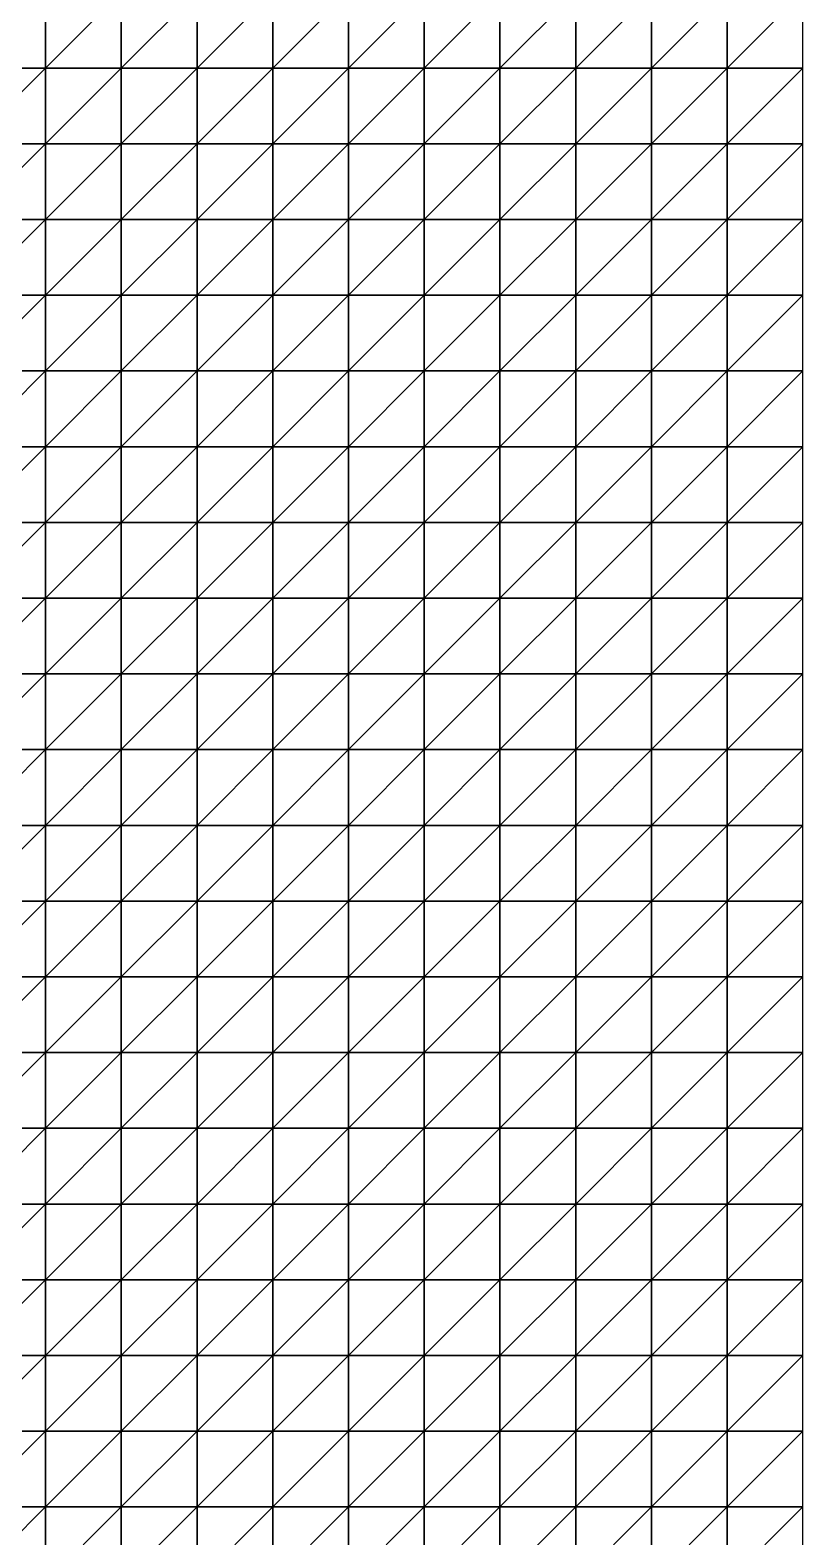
# Model space of a CAD drawing. Header units: metres. Extents: x 351000 to 353000, y 7455000 to 7457000.
# Drawn here: x 352744.9 to 353000, y 7455490.1 to 7455987.5 of the extents above; entities that cross this region are included whole.
import ezdxf

# ---------------------------------------------------------------- set-up
doc = ezdxf.new("R2010")
doc.units = ezdxf.units.M

msp = doc.modelspace()

# ---------------------------------------------------------------- linework, layer by layer
at = {"layer": 'BASE_OF_OXIDE_BOX'}
for points in [[(352725, 7455975, 1230.38), (352750, 7455975, 1228.47), (352750, 7456000, 1234.3)], [(352725, 7455975, 1230.38), (352750, 7456000, 1234.3), (352725, 7456000, 1235.17)], [(352750, 7455975, 1228.47), (352775, 7455975, 1224.41), (352775, 7456000, 1231.19)], [(352750, 7455975, 1228.47), (352775, 7456000, 1231.19), (352750, 7456000, 1234.3)], [(352775, 7455975, 1224.41), (352800, 7455975, 1218.87), (352800, 7456000, 1226.26)], [(352775, 7455975, 1224.41), (352800, 7456000, 1226.26), (352775, 7456000, 1231.19)], [(352800, 7455975, 1218.87), (352825, 7455975, 1213.27), (352825, 7456000, 1220.67)], [(352800, 7455975, 1218.87), (352825, 7456000, 1220.67), (352800, 7456000, 1226.26)], [(352825, 7455975, 1213.27), (352850, 7455975, 1209.09), (352850, 7456000, 1215.64)], [(352825, 7455975, 1213.27), (352850, 7456000, 1215.64), (352825, 7456000, 1220.67)], [(352850, 7455975, 1209.09), (352875, 7455975, 1207.2), (352875, 7456000, 1211.95)], [(352850, 7455975, 1209.09), (352875, 7456000, 1211.95), (352850, 7456000, 1215.64)], [(352875, 7455975, 1207.2), (352900, 7455975, 1207.62), (352900, 7456000, 1209.74)], [(352875, 7455975, 1207.2), (352900, 7456000, 1209.74), (352875, 7456000, 1211.95)], [(352900, 7455975, 1207.62), (352925, 7455975, 1209.58), (352925, 7456000, 1208.67)], [(352900, 7455975, 1207.62), (352925, 7456000, 1208.67), (352900, 7456000, 1209.74)], [(352925, 7455975, 1209.58), (352950, 7455975, 1211.99), (352950, 7456000, 1208.24)], [(352925, 7455975, 1209.58), (352950, 7456000, 1208.24), (352925, 7456000, 1208.67)], [(352950, 7455975, 1211.99), (352975, 7455975, 1213.9), (352975, 7456000, 1208.12)], [(352950, 7455975, 1211.99), (352975, 7456000, 1208.12), (352950, 7456000, 1208.24)], [(352975, 7455975, 1213.9), (353000, 7455975, 1214.85), (353000, 7456000, 1208.3)], [(352975, 7455975, 1213.9), (353000, 7456000, 1208.3), (352975, 7456000, 1208.12)], [(352725, 7455950, 1224.54), (352750, 7455950, 1221.75), (352750, 7455975, 1228.47)], [(352725, 7455950, 1224.54), (352750, 7455975, 1228.47), (352725, 7455975, 1230.38)], [(352750, 7455950, 1221.75), (352775, 7455950, 1217.13), (352775, 7455975, 1224.41)], [(352750, 7455950, 1221.75), (352775, 7455975, 1224.41), (352750, 7455975, 1228.47)], [(352775, 7455950, 1217.13), (352800, 7455950, 1211.54), (352800, 7455975, 1218.87)], [(352775, 7455950, 1217.13), (352800, 7455975, 1218.87), (352775, 7455975, 1224.41)], [(352800, 7455950, 1211.54), (352825, 7455950, 1206.63), (352825, 7455975, 1213.27)], [(352800, 7455950, 1211.54), (352825, 7455975, 1213.27), (352800, 7455975, 1218.87)], [(352825, 7455950, 1206.63), (352850, 7455950, 1204.02), (352850, 7455975, 1209.09)], [(352825, 7455950, 1206.63), (352850, 7455975, 1209.09), (352825, 7455975, 1213.27)], [(352850, 7455950, 1204.02), (352875, 7455950, 1204.58), (352875, 7455975, 1207.2)], [(352850, 7455950, 1204.02), (352875, 7455975, 1207.2), (352850, 7455975, 1209.09)], [(352875, 7455950, 1204.58), (352900, 7455950, 1208.11), (352900, 7455975, 1207.62)], [(352875, 7455950, 1204.58), (352900, 7455975, 1207.62), (352875, 7455975, 1207.2)], [(352900, 7455950, 1208.11), (352925, 7455950, 1213.4), (352925, 7455975, 1209.58)], [(352900, 7455950, 1208.11), (352925, 7455975, 1209.58), (352900, 7455975, 1207.62)], [(352925, 7455950, 1213.4), (352950, 7455950, 1218.74), (352950, 7455975, 1211.99)], [(352925, 7455950, 1213.4), (352950, 7455975, 1211.99), (352925, 7455975, 1209.58)], [(352950, 7455950, 1218.74), (352975, 7455950, 1222.61), (352975, 7455975, 1213.9)], [(352950, 7455950, 1218.74), (352975, 7455975, 1213.9), (352950, 7455975, 1211.99)], [(352975, 7455950, 1222.61), (353000, 7455950, 1224.17), (353000, 7455975, 1214.85)], [(352975, 7455950, 1222.61), (353000, 7455975, 1214.85), (352975, 7455975, 1213.9)], [(352725, 7455925, 1219.64), (352750, 7455925, 1215.64), (352750, 7455950, 1221.75)], [(352725, 7455925, 1219.64), (352750, 7455950, 1221.75), (352725, 7455950, 1224.54)], [(352750, 7455925, 1215.64), (352775, 7455925, 1210.31), (352775, 7455950, 1217.13)], [(352750, 7455925, 1215.64), (352775, 7455950, 1217.13), (352750, 7455950, 1221.75)], [(352775, 7455925, 1210.31), (352800, 7455925, 1204.67), (352800, 7455950, 1211.54)], [(352775, 7455925, 1210.31), (352800, 7455950, 1211.54), (352775, 7455950, 1217.13)], [(352800, 7455925, 1204.67), (352825, 7455925, 1200.52), (352825, 7455950, 1206.63)], [(352800, 7455925, 1204.67), (352825, 7455950, 1206.63), (352800, 7455950, 1211.54)], [(352825, 7455925, 1200.52), (352850, 7455925, 1199.56), (352850, 7455950, 1204.02)], [(352825, 7455925, 1200.52), (352850, 7455950, 1204.02), (352825, 7455950, 1206.63)], [(352850, 7455925, 1199.56), (352875, 7455925, 1202.62), (352875, 7455950, 1204.58)], [(352850, 7455925, 1199.56), (352875, 7455950, 1204.58), (352850, 7455950, 1204.02)], [(352875, 7455925, 1202.62), (352900, 7455925, 1209.22), (352900, 7455950, 1208.11)], [(352875, 7455925, 1202.62), (352900, 7455950, 1208.11), (352875, 7455950, 1204.58)], [(352900, 7455925, 1209.22), (352925, 7455925, 1217.73), (352925, 7455950, 1213.4)], [(352900, 7455925, 1209.22), (352925, 7455950, 1213.4), (352900, 7455950, 1208.11)], [(352925, 7455925, 1217.73), (352950, 7455925, 1225.9), (352950, 7455950, 1218.74)], [(352925, 7455925, 1217.73), (352950, 7455950, 1218.74), (352925, 7455950, 1213.4)], [(352950, 7455925, 1225.9), (352975, 7455925, 1231.69), (352975, 7455950, 1222.61)], [(352950, 7455925, 1225.9), (352975, 7455950, 1222.61), (352950, 7455950, 1218.74)], [(352975, 7455925, 1231.69), (353000, 7455925, 1233.97), (353000, 7455950, 1224.17)], [(352975, 7455925, 1231.69), (353000, 7455950, 1224.17), (352975, 7455950, 1222.61)], [(352725, 7455900, 1216.98), (352750, 7455900, 1211.19), (352750, 7455925, 1215.64)], [(352725, 7455900, 1216.98), (352750, 7455925, 1215.64), (352725, 7455925, 1219.64)], [(352750, 7455900, 1211.19), (352775, 7455900, 1204.61), (352775, 7455925, 1210.31)], [(352750, 7455900, 1211.19), (352775, 7455925, 1210.31), (352750, 7455925, 1215.64)], [(352775, 7455900, 1204.61), (352800, 7455900, 1198.45), (352800, 7455925, 1204.67)], [(352775, 7455900, 1204.61), (352800, 7455925, 1204.67), (352775, 7455925, 1210.31)], [(352800, 7455900, 1198.45), (352825, 7455900, 1194.58), (352825, 7455925, 1200.52)], [(352800, 7455900, 1198.45), (352825, 7455925, 1200.52), (352800, 7455925, 1204.67)], [(352825, 7455900, 1194.58), (352850, 7455900, 1194.75), (352850, 7455925, 1199.56)], [(352825, 7455900, 1194.58), (352850, 7455925, 1199.56), (352825, 7455925, 1200.52)], [(352850, 7455900, 1194.75), (352875, 7455900, 1199.7), (352875, 7455925, 1202.62)], [(352850, 7455900, 1194.75), (352875, 7455925, 1202.62), (352850, 7455925, 1199.56)], [(352875, 7455900, 1199.7), (352900, 7455900, 1208.74), (352900, 7455925, 1209.22)], [(352875, 7455900, 1199.7), (352900, 7455925, 1209.22), (352875, 7455925, 1202.62)], [(352900, 7455900, 1208.74), (352925, 7455900, 1219.92), (352925, 7455925, 1217.73)], [(352900, 7455900, 1208.74), (352925, 7455925, 1217.73), (352900, 7455925, 1209.22)], [(352925, 7455900, 1219.92), (352950, 7455900, 1230.57), (352950, 7455925, 1225.9)], [(352925, 7455900, 1219.92), (352950, 7455925, 1225.9), (352925, 7455925, 1217.73)], [(352950, 7455900, 1230.57), (352975, 7455900, 1238.26), (352975, 7455925, 1231.69)], [(352950, 7455900, 1230.57), (352975, 7455925, 1231.69), (352950, 7455925, 1225.9)], [(352975, 7455900, 1238.26), (353000, 7455900, 1241.64), (353000, 7455925, 1233.97)], [(352975, 7455900, 1238.26), (353000, 7455925, 1233.97), (352975, 7455925, 1231.69)], [(352725, 7455875, 1216.57), (352750, 7455875, 1208.72), (352750, 7455900, 1211.19)], [(352725, 7455875, 1216.57), (352750, 7455900, 1211.19), (352725, 7455900, 1216.98)], [(352750, 7455875, 1208.72), (352775, 7455875, 1200.61), (352775, 7455900, 1204.61)], [(352750, 7455875, 1208.72), (352775, 7455900, 1204.61), (352750, 7455900, 1211.19)], [(352775, 7455875, 1200.61), (352800, 7455875, 1193.51), (352800, 7455900, 1198.45)], [(352775, 7455875, 1200.61), (352800, 7455900, 1198.45), (352775, 7455900, 1204.61)], [(352800, 7455875, 1193.51), (352825, 7455875, 1189.35), (352825, 7455900, 1194.58)], [(352800, 7455875, 1193.51), (352825, 7455900, 1194.58), (352800, 7455900, 1198.45)], [(352825, 7455875, 1189.35), (352850, 7455875, 1189.86), (352850, 7455900, 1194.75)], [(352825, 7455875, 1189.35), (352850, 7455900, 1194.75), (352825, 7455900, 1194.58)], [(352850, 7455875, 1189.86), (352875, 7455875, 1195.74), (352875, 7455900, 1199.7)], [(352850, 7455875, 1189.86), (352875, 7455900, 1199.7), (352850, 7455900, 1194.75)], [(352875, 7455875, 1195.74), (352900, 7455875, 1206.22), (352900, 7455900, 1208.74)], [(352875, 7455875, 1195.74), (352900, 7455900, 1208.74), (352875, 7455900, 1199.7)], [(352900, 7455875, 1206.22), (352925, 7455875, 1219.16), (352925, 7455900, 1219.92)], [(352900, 7455875, 1206.22), (352925, 7455900, 1219.92), (352900, 7455900, 1208.74)], [(352925, 7455875, 1219.16), (352950, 7455875, 1231.67), (352950, 7455900, 1230.57)], [(352925, 7455875, 1219.16), (352950, 7455900, 1230.57), (352925, 7455900, 1219.92)], [(352950, 7455875, 1231.67), (352975, 7455875, 1241.12), (352975, 7455900, 1238.26)], [(352950, 7455875, 1231.67), (352975, 7455900, 1238.26), (352950, 7455900, 1230.57)], [(352975, 7455875, 1241.12), (353000, 7455875, 1245.96), (353000, 7455900, 1241.64)], [(352975, 7455875, 1241.12), (353000, 7455900, 1241.64), (352975, 7455900, 1238.26)], [(352725, 7455850, 1217.55), (352750, 7455850, 1208.26), (352750, 7455875, 1208.72)], [(352725, 7455850, 1217.55), (352750, 7455875, 1208.72), (352725, 7455875, 1216.57)], [(352750, 7455850, 1208.26), (352775, 7455850, 1199.08), (352775, 7455875, 1200.61)], [(352750, 7455850, 1208.26), (352775, 7455875, 1200.61), (352750, 7455875, 1208.72)], [(352775, 7455850, 1199.08), (352800, 7455850, 1191.25), (352800, 7455875, 1193.51)], [(352775, 7455850, 1199.08), (352800, 7455875, 1193.51), (352775, 7455875, 1200.61)], [(352800, 7455850, 1191.25), (352825, 7455850, 1186.62), (352825, 7455875, 1189.35)], [(352800, 7455850, 1191.25), (352825, 7455875, 1189.35), (352800, 7455875, 1193.51)], [(352825, 7455850, 1186.62), (352850, 7455850, 1186.89), (352850, 7455875, 1189.86)], [(352825, 7455850, 1186.62), (352850, 7455875, 1189.86), (352825, 7455875, 1189.35)], [(352850, 7455850, 1186.89), (352875, 7455850, 1192.77), (352875, 7455875, 1195.74)], [(352850, 7455850, 1186.89), (352875, 7455875, 1195.74), (352850, 7455875, 1189.86)], [(352875, 7455850, 1192.77), (352900, 7455850, 1203.57), (352900, 7455875, 1206.22)], [(352875, 7455850, 1192.77), (352900, 7455875, 1206.22), (352875, 7455875, 1195.74)], [(352900, 7455850, 1203.57), (352925, 7455850, 1217.16), (352925, 7455875, 1219.16)], [(352900, 7455850, 1203.57), (352925, 7455875, 1219.16), (352900, 7455875, 1206.22)], [(352925, 7455850, 1217.16), (352950, 7455850, 1230.66), (352950, 7455875, 1231.67)], [(352925, 7455850, 1217.16), (352950, 7455875, 1231.67), (352925, 7455875, 1219.16)], [(352950, 7455850, 1230.66), (352975, 7455850, 1241.37), (352975, 7455875, 1241.12)], [(352950, 7455850, 1230.66), (352975, 7455875, 1241.12), (352950, 7455875, 1231.67)], [(352975, 7455850, 1241.37), (353000, 7455850, 1247.68), (353000, 7455875, 1245.96)], [(352975, 7455850, 1241.37), (353000, 7455875, 1245.96), (352975, 7455875, 1241.12)], [(352725, 7455825, 1219.24), (352750, 7455825, 1210.05), (352750, 7455850, 1208.26)], [(352725, 7455825, 1219.24), (352750, 7455850, 1208.26), (352725, 7455850, 1217.55)], [(352750, 7455825, 1210.05), (352775, 7455825, 1201.11), (352775, 7455850, 1199.08)], [(352750, 7455825, 1210.05), (352775, 7455850, 1199.08), (352750, 7455850, 1208.26)], [(352775, 7455825, 1201.11), (352800, 7455825, 1193.43), (352800, 7455850, 1191.25)], [(352775, 7455825, 1201.11), (352800, 7455850, 1191.25), (352775, 7455850, 1199.08)], [(352800, 7455825, 1193.43), (352825, 7455825, 1188.7), (352825, 7455850, 1186.62)], [(352800, 7455825, 1193.43), (352825, 7455850, 1186.62), (352800, 7455850, 1191.25)], [(352825, 7455825, 1188.7), (352850, 7455825, 1188.52), (352850, 7455850, 1186.89)], [(352825, 7455825, 1188.7), (352850, 7455850, 1186.89), (352825, 7455850, 1186.62)], [(352850, 7455825, 1188.52), (352875, 7455825, 1193.72), (352875, 7455850, 1192.77)], [(352850, 7455825, 1188.52), (352875, 7455850, 1192.77), (352850, 7455850, 1186.89)], [(352875, 7455825, 1193.72), (352900, 7455825, 1203.79), (352900, 7455850, 1203.57)], [(352875, 7455825, 1193.72), (352900, 7455850, 1203.57), (352875, 7455850, 1192.77)], [(352900, 7455825, 1203.79), (352925, 7455825, 1216.85), (352925, 7455850, 1217.16)], [(352900, 7455825, 1203.79), (352925, 7455850, 1217.16), (352900, 7455850, 1203.57)], [(352925, 7455825, 1216.85), (352950, 7455825, 1230.21), (352950, 7455850, 1230.66)], [(352925, 7455825, 1216.85), (352950, 7455850, 1230.66), (352925, 7455850, 1217.16)], [(352950, 7455825, 1230.21), (352975, 7455825, 1241.29), (352975, 7455850, 1241.37)], [(352950, 7455825, 1230.21), (352975, 7455850, 1241.37), (352950, 7455850, 1230.66)], [(352975, 7455825, 1241.29), (353000, 7455825, 1248.5), (353000, 7455850, 1247.68)], [(352975, 7455825, 1241.29), (353000, 7455850, 1247.68), (352975, 7455850, 1241.37)], [(352725, 7455800, 1221.85), (352750, 7455800, 1214.63), (352750, 7455825, 1210.05)], [(352725, 7455800, 1221.85), (352750, 7455825, 1210.05), (352725, 7455825, 1219.24)], [(352750, 7455800, 1214.63), (352775, 7455800, 1207.49), (352775, 7455825, 1201.11)], [(352750, 7455800, 1214.63), (352775, 7455825, 1201.11), (352750, 7455825, 1210.05)], [(352775, 7455800, 1207.49), (352800, 7455800, 1201.1), (352800, 7455825, 1193.43)], [(352775, 7455800, 1207.49), (352800, 7455825, 1193.43), (352775, 7455825, 1201.11)], [(352800, 7455800, 1201.1), (352825, 7455800, 1196.83), (352825, 7455825, 1188.7)], [(352800, 7455800, 1201.1), (352825, 7455825, 1188.7), (352800, 7455825, 1193.43)], [(352825, 7455800, 1196.83), (352850, 7455800, 1196.2), (352850, 7455825, 1188.52)], [(352825, 7455800, 1196.83), (352850, 7455825, 1188.52), (352825, 7455825, 1188.7)], [(352850, 7455800, 1196.2), (352875, 7455800, 1200.17), (352875, 7455825, 1193.72)], [(352850, 7455800, 1196.2), (352875, 7455825, 1193.72), (352850, 7455825, 1188.52)], [(352875, 7455800, 1200.17), (352900, 7455800, 1208.58), (352900, 7455825, 1203.79)], [(352875, 7455800, 1200.17), (352900, 7455825, 1203.79), (352875, 7455825, 1193.72)], [(352900, 7455800, 1208.58), (352925, 7455800, 1219.96), (352925, 7455825, 1216.85)], [(352900, 7455800, 1208.58), (352925, 7455825, 1216.85), (352900, 7455825, 1203.79)], [(352925, 7455800, 1219.96), (352950, 7455800, 1231.98), (352950, 7455825, 1230.21)], [(352925, 7455800, 1219.96), (352950, 7455825, 1230.21), (352925, 7455825, 1216.85)], [(352950, 7455800, 1231.98), (352975, 7455800, 1242.31), (352975, 7455825, 1241.29)], [(352950, 7455800, 1231.98), (352975, 7455825, 1241.29), (352950, 7455825, 1230.21)], [(352975, 7455800, 1242.31), (353000, 7455800, 1249.42), (353000, 7455825, 1248.5)], [(352975, 7455800, 1242.31), (353000, 7455825, 1248.5), (352975, 7455825, 1241.29)], [(352725, 7455775, 1226.16), (352750, 7455775, 1222.22), (352750, 7455800, 1214.63)], [(352725, 7455775, 1226.16), (352750, 7455800, 1214.63), (352725, 7455800, 1221.85)], [(352750, 7455775, 1222.22), (352775, 7455775, 1217.92), (352775, 7455800, 1207.49)], [(352750, 7455775, 1222.22), (352775, 7455800, 1207.49), (352750, 7455800, 1214.63)], [(352775, 7455775, 1217.92), (352800, 7455775, 1213.45), (352800, 7455800, 1201.1)], [(352775, 7455775, 1217.92), (352800, 7455800, 1201.1), (352775, 7455800, 1207.49)], [(352800, 7455775, 1213.45), (352825, 7455775, 1209.84), (352825, 7455800, 1196.83)], [(352800, 7455775, 1213.45), (352825, 7455800, 1196.83), (352800, 7455800, 1201.1)], [(352825, 7455775, 1209.84), (352850, 7455775, 1208.55), (352850, 7455800, 1196.2)], [(352825, 7455775, 1209.84), (352850, 7455800, 1196.2), (352825, 7455800, 1196.83)], [(352850, 7455775, 1208.55), (352875, 7455775, 1210.74), (352875, 7455800, 1200.17)], [(352850, 7455775, 1208.55), (352875, 7455800, 1200.17), (352850, 7455800, 1196.2)], [(352875, 7455775, 1210.74), (352900, 7455775, 1216.67), (352900, 7455800, 1208.58)], [(352875, 7455775, 1210.74), (352900, 7455800, 1208.58), (352875, 7455800, 1200.17)], [(352900, 7455775, 1216.67), (352925, 7455775, 1225.4), (352925, 7455800, 1219.96)], [(352900, 7455775, 1216.67), (352925, 7455800, 1219.96), (352900, 7455800, 1208.58)], [(352925, 7455775, 1225.4), (352950, 7455775, 1235.09), (352950, 7455800, 1231.98)], [(352925, 7455775, 1225.4), (352950, 7455800, 1231.98), (352925, 7455800, 1219.96)], [(352950, 7455775, 1235.09), (352975, 7455775, 1243.69), (352975, 7455800, 1242.31)], [(352950, 7455775, 1235.09), (352975, 7455800, 1242.31), (352950, 7455800, 1231.98)], [(352975, 7455775, 1243.69), (353000, 7455775, 1249.77), (353000, 7455800, 1249.42)], [(352975, 7455775, 1243.69), (353000, 7455800, 1249.42), (352975, 7455800, 1242.31)], [(352725, 7455750, 1232.6), (352750, 7455750, 1232.08), (352750, 7455775, 1222.22)], [(352725, 7455750, 1232.6), (352750, 7455775, 1222.22), (352725, 7455775, 1226.16)], [(352750, 7455750, 1232.08), (352775, 7455750, 1230.52), (352775, 7455775, 1217.92)], [(352750, 7455750, 1232.08), (352775, 7455775, 1217.92), (352750, 7455775, 1222.22)], [(352775, 7455750, 1230.52), (352800, 7455750, 1227.67), (352800, 7455775, 1213.45)], [(352775, 7455750, 1230.52), (352800, 7455775, 1213.45), (352775, 7455775, 1217.92)], [(352800, 7455750, 1227.67), (352825, 7455750, 1224.25), (352825, 7455775, 1209.84)], [(352800, 7455750, 1227.67), (352825, 7455775, 1209.84), (352800, 7455775, 1213.45)], [(352825, 7455750, 1224.25), (352850, 7455750, 1221.7), (352850, 7455775, 1208.55)], [(352825, 7455750, 1224.25), (352850, 7455775, 1208.55), (352825, 7455775, 1209.84)], [(352850, 7455750, 1221.7), (352875, 7455750, 1221.46), (352875, 7455775, 1210.74)], [(352850, 7455750, 1221.7), (352875, 7455775, 1210.74), (352850, 7455775, 1208.55)], [(352875, 7455750, 1221.46), (352900, 7455750, 1224.28), (352900, 7455775, 1216.67)], [(352875, 7455750, 1221.46), (352900, 7455775, 1216.67), (352875, 7455775, 1210.74)], [(352900, 7455750, 1224.28), (352925, 7455750, 1229.8), (352925, 7455775, 1225.4)], [(352900, 7455750, 1224.28), (352925, 7455775, 1225.4), (352900, 7455775, 1216.67)], [(352925, 7455750, 1229.8), (352950, 7455750, 1236.66), (352950, 7455775, 1235.09)], [(352925, 7455750, 1229.8), (352950, 7455775, 1235.09), (352925, 7455775, 1225.4)], [(352950, 7455750, 1236.66), (352975, 7455750, 1243.12), (352975, 7455775, 1243.69)], [(352950, 7455750, 1236.66), (352975, 7455775, 1243.69), (352950, 7455775, 1235.09)], [(352975, 7455750, 1243.12), (353000, 7455750, 1247.8), (353000, 7455775, 1249.77)], [(352975, 7455750, 1243.12), (353000, 7455775, 1249.77), (352975, 7455775, 1243.69)], [(352725, 7455725, 1240.4), (352750, 7455725, 1242.3), (352750, 7455750, 1232.08)], [(352725, 7455725, 1240.4), (352750, 7455750, 1232.08), (352725, 7455750, 1232.6)], [(352750, 7455725, 1242.3), (352775, 7455725, 1242.42), (352775, 7455750, 1230.52)], [(352750, 7455725, 1242.3), (352775, 7455750, 1230.52), (352750, 7455750, 1232.08)], [(352775, 7455725, 1242.42), (352800, 7455725, 1240.12), (352800, 7455750, 1227.67)], [(352775, 7455725, 1242.42), (352800, 7455750, 1227.67), (352775, 7455750, 1230.52)], [(352800, 7455725, 1240.12), (352825, 7455725, 1235.95), (352825, 7455750, 1224.25)], [(352800, 7455725, 1240.12), (352825, 7455750, 1224.25), (352800, 7455750, 1227.67)], [(352825, 7455725, 1235.95), (352850, 7455725, 1231.38), (352850, 7455750, 1221.7)], [(352825, 7455725, 1235.95), (352850, 7455750, 1221.7), (352825, 7455750, 1224.25)], [(352850, 7455725, 1231.38), (352875, 7455725, 1228.19), (352875, 7455750, 1221.46)], [(352850, 7455725, 1231.38), (352875, 7455750, 1221.46), (352850, 7455750, 1221.7)], [(352875, 7455725, 1228.19), (352900, 7455725, 1227.62), (352900, 7455750, 1224.28)], [(352875, 7455725, 1228.19), (352900, 7455750, 1224.28), (352875, 7455750, 1221.46)], [(352900, 7455725, 1227.62), (352925, 7455725, 1229.88), (352925, 7455750, 1229.8)], [(352900, 7455725, 1227.62), (352925, 7455750, 1229.8), (352900, 7455750, 1224.28)], [(352925, 7455725, 1229.88), (352950, 7455725, 1234.07), (352950, 7455750, 1236.66)], [(352925, 7455725, 1229.88), (352950, 7455750, 1236.66), (352925, 7455750, 1229.8)], [(352950, 7455725, 1234.07), (352975, 7455725, 1238.67), (352975, 7455750, 1243.12)], [(352950, 7455725, 1234.07), (352975, 7455750, 1243.12), (352950, 7455750, 1236.66)], [(352975, 7455725, 1238.67), (353000, 7455725, 1242.29), (353000, 7455750, 1247.8)], [(352975, 7455725, 1238.67), (353000, 7455750, 1247.8), (352975, 7455750, 1243.12)], [(352725, 7455700, 1247.67), (352750, 7455700, 1250.63), (352750, 7455725, 1242.3)], [(352725, 7455700, 1247.67), (352750, 7455725, 1242.3), (352725, 7455725, 1240.4)], [(352750, 7455700, 1250.63), (352775, 7455700, 1251.11), (352775, 7455725, 1242.42)], [(352750, 7455700, 1250.63), (352775, 7455725, 1242.42), (352750, 7455725, 1242.3)], [(352775, 7455700, 1251.11), (352800, 7455700, 1248.27), (352800, 7455725, 1240.12)], [(352775, 7455700, 1251.11), (352800, 7455725, 1240.12), (352775, 7455725, 1242.42)], [(352800, 7455700, 1248.27), (352825, 7455700, 1242.56), (352825, 7455725, 1235.95)], [(352800, 7455700, 1248.27), (352825, 7455725, 1235.95), (352800, 7455725, 1240.12)], [(352825, 7455700, 1242.56), (352850, 7455700, 1235.55), (352850, 7455725, 1231.38)], [(352825, 7455700, 1242.56), (352850, 7455725, 1231.38), (352825, 7455725, 1235.95)], [(352850, 7455700, 1235.55), (352875, 7455700, 1229.33), (352875, 7455725, 1228.19)], [(352850, 7455700, 1235.55), (352875, 7455725, 1228.19), (352850, 7455725, 1231.38)], [(352875, 7455700, 1229.33), (352900, 7455700, 1225.62), (352900, 7455725, 1227.62)], [(352875, 7455700, 1229.33), (352900, 7455725, 1227.62), (352875, 7455725, 1228.19)], [(352900, 7455700, 1225.62), (352925, 7455700, 1225.1), (352925, 7455725, 1229.88)], [(352900, 7455700, 1225.62), (352925, 7455725, 1229.88), (352900, 7455725, 1227.62)], [(352925, 7455700, 1225.1), (352950, 7455700, 1227.23), (352950, 7455725, 1234.07)], [(352925, 7455700, 1225.1), (352950, 7455725, 1234.07), (352925, 7455725, 1229.88)], [(352950, 7455700, 1227.23), (352975, 7455700, 1230.66), (352975, 7455725, 1238.67)], [(352950, 7455700, 1227.23), (352975, 7455725, 1238.67), (352950, 7455725, 1234.07)], [(352975, 7455700, 1230.66), (353000, 7455700, 1233.94), (353000, 7455725, 1242.29)], [(352975, 7455700, 1230.66), (353000, 7455725, 1242.29), (352975, 7455725, 1238.67)], [(352725, 7455675, 1252.43), (352750, 7455675, 1255.6), (352750, 7455700, 1250.63)], [(352725, 7455675, 1252.43), (352750, 7455700, 1250.63), (352725, 7455700, 1247.67)], [(352750, 7455675, 1255.6), (352775, 7455675, 1255.8), (352775, 7455700, 1251.11)], [(352750, 7455675, 1255.6), (352775, 7455700, 1251.11), (352750, 7455700, 1250.63)], [(352775, 7455675, 1255.8), (352800, 7455675, 1252.08), (352800, 7455700, 1248.27)], [(352775, 7455675, 1255.8), (352800, 7455700, 1248.27), (352775, 7455700, 1251.11)], [(352800, 7455675, 1252.08), (352825, 7455675, 1244.84), (352825, 7455700, 1242.56)], [(352800, 7455675, 1252.08), (352825, 7455700, 1242.56), (352800, 7455700, 1248.27)], [(352825, 7455675, 1244.84), (352850, 7455675, 1235.75), (352850, 7455700, 1235.55)], [(352825, 7455675, 1244.84), (352850, 7455700, 1235.55), (352825, 7455700, 1242.56)], [(352850, 7455675, 1235.75), (352875, 7455675, 1227.11), (352875, 7455700, 1229.33)], [(352850, 7455675, 1235.75), (352875, 7455700, 1229.33), (352850, 7455700, 1235.55)], [(352875, 7455675, 1227.11), (352900, 7455675, 1220.99), (352900, 7455700, 1225.62)], [(352875, 7455675, 1227.11), (352900, 7455700, 1225.62), (352875, 7455700, 1229.33)], [(352900, 7455675, 1220.99), (352925, 7455675, 1218.43), (352925, 7455700, 1225.1)], [(352900, 7455675, 1220.99), (352925, 7455700, 1225.1), (352900, 7455700, 1225.62)], [(352925, 7455675, 1218.43), (352950, 7455675, 1219.19), (352950, 7455700, 1227.23)], [(352925, 7455675, 1218.43), (352950, 7455700, 1227.23), (352925, 7455700, 1225.1)], [(352950, 7455675, 1219.19), (352975, 7455675, 1222.02), (352975, 7455700, 1230.66)], [(352950, 7455675, 1219.19), (352975, 7455700, 1230.66), (352950, 7455700, 1227.23)], [(352975, 7455675, 1222.02), (353000, 7455675, 1225.41), (353000, 7455700, 1233.94)], [(352975, 7455675, 1222.02), (353000, 7455700, 1233.94), (352975, 7455700, 1230.66)], [(352725, 7455650, 1253.78), (352750, 7455650, 1257.31), (352750, 7455675, 1255.6)], [(352725, 7455650, 1253.78), (352750, 7455675, 1255.6), (352725, 7455675, 1252.43)], [(352750, 7455650, 1257.31), (352775, 7455650, 1257.66), (352775, 7455675, 1255.8)], [(352750, 7455650, 1257.31), (352775, 7455675, 1255.8), (352750, 7455675, 1255.6)], [(352775, 7455650, 1257.66), (352800, 7455650, 1253.8), (352800, 7455675, 1252.08)], [(352775, 7455650, 1257.66), (352800, 7455675, 1252.08), (352775, 7455675, 1255.8)], [(352800, 7455650, 1253.8), (352825, 7455650, 1246.06), (352825, 7455675, 1244.84)], [(352800, 7455650, 1253.8), (352825, 7455675, 1244.84), (352800, 7455675, 1252.08)], [(352825, 7455650, 1246.06), (352850, 7455650, 1236.06), (352850, 7455675, 1235.75)], [(352825, 7455650, 1246.06), (352850, 7455675, 1235.75), (352825, 7455675, 1244.84)], [(352850, 7455650, 1236.06), (352875, 7455650, 1226.17), (352875, 7455675, 1227.11)], [(352850, 7455650, 1236.06), (352875, 7455675, 1227.11), (352850, 7455675, 1235.75)], [(352875, 7455650, 1226.17), (352900, 7455650, 1218.63), (352900, 7455675, 1220.99)], [(352875, 7455650, 1226.17), (352900, 7455675, 1220.99), (352875, 7455675, 1227.11)], [(352900, 7455650, 1218.63), (352925, 7455650, 1214.73), (352925, 7455675, 1218.43)], [(352900, 7455650, 1218.63), (352925, 7455675, 1218.43), (352900, 7455675, 1220.99)], [(352925, 7455650, 1214.73), (352950, 7455650, 1214.42), (352950, 7455675, 1219.19)], [(352925, 7455650, 1214.73), (352950, 7455675, 1219.19), (352925, 7455675, 1218.43)], [(352950, 7455650, 1214.42), (352975, 7455650, 1216.6), (352975, 7455675, 1222.02)], [(352950, 7455650, 1214.42), (352975, 7455675, 1222.02), (352950, 7455675, 1219.19)], [(352975, 7455650, 1216.6), (353000, 7455650, 1219.75), (353000, 7455675, 1225.41)], [(352975, 7455650, 1216.6), (353000, 7455675, 1225.41), (352975, 7455675, 1222.02)], [(352725, 7455625, 1252.36), (352750, 7455625, 1257.11), (352750, 7455650, 1257.31)], [(352725, 7455625, 1252.36), (352750, 7455650, 1257.31), (352725, 7455650, 1253.78)], [(352750, 7455625, 1257.11), (352775, 7455625, 1258.79), (352775, 7455650, 1257.66)], [(352750, 7455625, 1257.11), (352775, 7455650, 1257.66), (352750, 7455650, 1257.31)], [(352775, 7455625, 1258.79), (352800, 7455625, 1256.27), (352800, 7455650, 1253.8)], [(352775, 7455625, 1258.79), (352800, 7455650, 1253.8), (352775, 7455650, 1257.66)], [(352800, 7455625, 1256.27), (352825, 7455625, 1249.64), (352825, 7455650, 1246.06)], [(352800, 7455625, 1256.27), (352825, 7455650, 1246.06), (352800, 7455650, 1253.8)], [(352825, 7455625, 1249.64), (352850, 7455625, 1240.31), (352850, 7455650, 1236.06)], [(352825, 7455625, 1249.64), (352850, 7455650, 1236.06), (352825, 7455650, 1246.06)], [(352850, 7455625, 1240.31), (352875, 7455625, 1230.51), (352875, 7455650, 1226.17)], [(352850, 7455625, 1240.31), (352875, 7455650, 1226.17), (352850, 7455650, 1236.06)], [(352875, 7455625, 1230.51), (352900, 7455625, 1222.45), (352900, 7455650, 1218.63)], [(352875, 7455625, 1230.51), (352900, 7455650, 1218.63), (352875, 7455650, 1226.17)], [(352900, 7455625, 1222.45), (352925, 7455625, 1217.54), (352925, 7455650, 1214.73)], [(352900, 7455625, 1222.45), (352925, 7455650, 1214.73), (352900, 7455650, 1218.63)], [(352925, 7455625, 1217.54), (352950, 7455625, 1215.94), (352950, 7455650, 1214.42)], [(352925, 7455625, 1217.54), (352950, 7455650, 1214.42), (352925, 7455650, 1214.73)], [(352950, 7455625, 1215.94), (352975, 7455625, 1216.72), (352975, 7455650, 1216.6)], [(352950, 7455625, 1215.94), (352975, 7455650, 1216.6), (352950, 7455650, 1214.42)], [(352975, 7455625, 1216.72), (353000, 7455625, 1218.54), (353000, 7455650, 1219.75)], [(352975, 7455625, 1216.72), (353000, 7455650, 1219.75), (352975, 7455650, 1216.6)], [(352725, 7455600, 1249.67), (352750, 7455600, 1256.46), (352750, 7455625, 1257.11)], [(352725, 7455600, 1249.67), (352750, 7455625, 1257.11), (352725, 7455625, 1252.36)], [(352750, 7455600, 1256.46), (352775, 7455600, 1260.59), (352775, 7455625, 1258.79)], [(352750, 7455600, 1256.46), (352775, 7455625, 1258.79), (352750, 7455625, 1257.11)], [(352775, 7455600, 1260.59), (352800, 7455600, 1260.76), (352800, 7455625, 1256.27)], [(352775, 7455600, 1260.59), (352800, 7455625, 1256.27), (352775, 7455625, 1258.79)], [(352800, 7455600, 1260.76), (352825, 7455600, 1256.7), (352825, 7455625, 1249.64)], [(352800, 7455600, 1260.76), (352825, 7455625, 1249.64), (352800, 7455625, 1256.27)], [(352825, 7455600, 1256.7), (352850, 7455600, 1249.39), (352850, 7455625, 1240.31)], [(352825, 7455600, 1256.7), (352850, 7455625, 1240.31), (352825, 7455625, 1249.64)], [(352850, 7455600, 1249.39), (352875, 7455600, 1240.69), (352875, 7455625, 1230.51)], [(352850, 7455600, 1249.39), (352875, 7455625, 1230.51), (352850, 7455625, 1240.31)], [(352875, 7455600, 1240.69), (352900, 7455600, 1232.65), (352900, 7455625, 1222.45)], [(352875, 7455600, 1240.69), (352900, 7455625, 1222.45), (352875, 7455625, 1230.51)], [(352900, 7455600, 1232.65), (352925, 7455600, 1226.72), (352925, 7455625, 1217.54)], [(352900, 7455600, 1232.65), (352925, 7455625, 1217.54), (352900, 7455625, 1222.45)], [(352925, 7455600, 1226.72), (352950, 7455600, 1223.27), (352950, 7455625, 1215.94)], [(352925, 7455600, 1226.72), (352950, 7455625, 1215.94), (352925, 7455625, 1217.54)], [(352950, 7455600, 1223.27), (352975, 7455600, 1221.68), (352975, 7455625, 1216.72)], [(352950, 7455600, 1223.27), (352975, 7455625, 1216.72), (352950, 7455625, 1215.94)], [(352975, 7455600, 1221.68), (353000, 7455600, 1220.91), (353000, 7455625, 1218.54)], [(352975, 7455600, 1221.68), (353000, 7455625, 1218.54), (352975, 7455625, 1216.72)], [(352725, 7455575, 1246.93), (352750, 7455575, 1255.76), (352750, 7455600, 1256.46)], [(352725, 7455575, 1246.93), (352750, 7455600, 1256.46), (352725, 7455600, 1249.67)], [(352750, 7455575, 1255.76), (352775, 7455575, 1262.65), (352775, 7455600, 1260.59)], [(352750, 7455575, 1255.76), (352775, 7455600, 1260.59), (352750, 7455600, 1256.46)], [(352775, 7455575, 1262.65), (352800, 7455575, 1266.05), (352800, 7455600, 1260.76)], [(352775, 7455575, 1262.65), (352800, 7455600, 1260.76), (352775, 7455600, 1260.59)], [(352800, 7455575, 1266.05), (352825, 7455575, 1265.2), (352825, 7455600, 1256.7)], [(352800, 7455575, 1266.05), (352825, 7455600, 1256.7), (352800, 7455600, 1260.76)], [(352825, 7455575, 1265.2), (352850, 7455575, 1260.5), (352850, 7455600, 1249.39)], [(352825, 7455575, 1265.2), (352850, 7455600, 1249.39), (352825, 7455600, 1256.7)], [(352850, 7455575, 1260.5), (352875, 7455575, 1253.33), (352875, 7455600, 1240.69)], [(352850, 7455575, 1260.5), (352875, 7455600, 1240.69), (352850, 7455600, 1249.39)], [(352875, 7455575, 1253.33), (352900, 7455575, 1245.47), (352900, 7455600, 1232.65)], [(352875, 7455575, 1253.33), (352900, 7455600, 1232.65), (352875, 7455600, 1240.69)], [(352900, 7455575, 1245.47), (352925, 7455575, 1238.37), (352925, 7455600, 1226.72)], [(352900, 7455575, 1245.47), (352925, 7455600, 1226.72), (352900, 7455600, 1232.65)], [(352925, 7455575, 1238.37), (352950, 7455575, 1232.68), (352950, 7455600, 1223.27)], [(352925, 7455575, 1238.37), (352950, 7455600, 1223.27), (352925, 7455600, 1226.72)], [(352950, 7455575, 1232.68), (352975, 7455575, 1228.18), (352975, 7455600, 1221.68)], [(352950, 7455575, 1232.68), (352975, 7455600, 1221.68), (352950, 7455600, 1223.27)], [(352975, 7455575, 1228.18), (353000, 7455575, 1224.23), (353000, 7455600, 1220.91)], [(352975, 7455575, 1228.18), (353000, 7455600, 1220.91), (352975, 7455600, 1221.68)], [(352725, 7455550, 1244.19), (352750, 7455550, 1254.12), (352750, 7455575, 1255.76)], [(352725, 7455550, 1244.19), (352750, 7455575, 1255.76), (352725, 7455575, 1246.93)], [(352750, 7455550, 1254.12), (352775, 7455550, 1263.09), (352775, 7455575, 1262.65)], [(352750, 7455550, 1254.12), (352775, 7455575, 1262.65), (352750, 7455575, 1255.76)], [(352775, 7455550, 1263.09), (352800, 7455550, 1268.18), (352800, 7455575, 1266.05)], [(352775, 7455550, 1263.09), (352800, 7455575, 1266.05), (352775, 7455575, 1262.65)], [(352800, 7455550, 1268.18), (352825, 7455550, 1270.25), (352825, 7455575, 1265.2)], [(352800, 7455550, 1268.18), (352825, 7455575, 1265.2), (352800, 7455575, 1266.05)], [(352825, 7455550, 1270.25), (352850, 7455550, 1269.04), (352850, 7455575, 1260.5)], [(352825, 7455550, 1270.25), (352850, 7455575, 1260.5), (352825, 7455575, 1265.2)], [(352850, 7455550, 1269.04), (352875, 7455550, 1263.28), (352875, 7455575, 1253.33)], [(352850, 7455550, 1269.04), (352875, 7455575, 1253.33), (352850, 7455575, 1260.5)], [(352875, 7455550, 1263.28), (352900, 7455550, 1255.53), (352900, 7455575, 1245.47)], [(352875, 7455550, 1263.28), (352900, 7455575, 1245.47), (352875, 7455575, 1253.33)], [(352900, 7455550, 1255.53), (352925, 7455550, 1247.29), (352925, 7455575, 1238.37)], [(352900, 7455550, 1255.53), (352925, 7455575, 1238.37), (352900, 7455575, 1245.47)], [(352925, 7455550, 1247.29), (352950, 7455550, 1239.53), (352950, 7455575, 1232.68)], [(352925, 7455550, 1247.29), (352950, 7455575, 1232.68), (352925, 7455575, 1238.37)], [(352950, 7455550, 1239.53), (352975, 7455550, 1232.49), (352975, 7455575, 1228.18)], [(352950, 7455550, 1239.53), (352975, 7455575, 1228.18), (352950, 7455575, 1232.68)], [(352975, 7455550, 1232.49), (353000, 7455550, 1225.97), (353000, 7455575, 1224.23)], [(352975, 7455550, 1232.49), (353000, 7455575, 1224.23), (352975, 7455575, 1228.18)], [(352725, 7455525, 1240.54), (352750, 7455525, 1250.25), (352750, 7455550, 1254.12)], [(352725, 7455525, 1240.54), (352750, 7455550, 1254.12), (352725, 7455550, 1244.19)], [(352750, 7455525, 1250.25), (352775, 7455525, 1260.1), (352775, 7455550, 1263.09)], [(352750, 7455525, 1250.25), (352775, 7455550, 1263.09), (352750, 7455550, 1254.12)], [(352775, 7455525, 1260.1), (352800, 7455525, 1267.53), (352800, 7455550, 1268.18)], [(352775, 7455525, 1260.1), (352800, 7455550, 1268.18), (352775, 7455550, 1263.09)], [(352800, 7455525, 1267.53), (352825, 7455525, 1270.42), (352825, 7455550, 1270.25)], [(352800, 7455525, 1267.53), (352825, 7455550, 1270.25), (352800, 7455550, 1268.18)], [(352825, 7455525, 1270.42), (352850, 7455525, 1270.97), (352850, 7455550, 1269.04)], [(352825, 7455525, 1270.42), (352850, 7455550, 1269.04), (352825, 7455550, 1270.25)], [(352850, 7455525, 1270.97), (352875, 7455525, 1266.86), (352875, 7455550, 1263.28)], [(352850, 7455525, 1270.97), (352875, 7455550, 1263.28), (352850, 7455550, 1269.04)], [(352875, 7455525, 1266.86), (352900, 7455525, 1259.17), (352900, 7455550, 1255.53)], [(352875, 7455525, 1266.86), (352900, 7455550, 1255.53), (352875, 7455550, 1263.28)], [(352900, 7455525, 1259.17), (352925, 7455525, 1250.14), (352925, 7455550, 1247.29)], [(352900, 7455525, 1259.17), (352925, 7455550, 1247.29), (352900, 7455550, 1255.53)], [(352925, 7455525, 1250.14), (352950, 7455525, 1241.1), (352950, 7455550, 1239.53)], [(352925, 7455525, 1250.14), (352950, 7455550, 1239.53), (352925, 7455550, 1247.29)], [(352950, 7455525, 1241.1), (352975, 7455525, 1232.75), (352975, 7455550, 1232.49)], [(352950, 7455525, 1241.1), (352975, 7455550, 1232.49), (352950, 7455550, 1239.53)], [(352975, 7455525, 1232.75), (353000, 7455525, 1225.26), (353000, 7455550, 1225.97)], [(352975, 7455525, 1232.75), (353000, 7455550, 1225.97), (352975, 7455550, 1232.49)], [(352725, 7455500, 1235.09), (352750, 7455500, 1243.66), (352750, 7455525, 1250.25)], [(352725, 7455500, 1235.09), (352750, 7455525, 1250.25), (352725, 7455525, 1240.54)], [(352750, 7455500, 1243.66), (352775, 7455500, 1253.46), (352775, 7455525, 1260.1)], [(352750, 7455500, 1243.66), (352775, 7455525, 1260.1), (352750, 7455525, 1250.25)], [(352775, 7455500, 1253.46), (352800, 7455500, 1262.14), (352800, 7455525, 1267.53)], [(352775, 7455500, 1253.46), (352800, 7455525, 1267.53), (352775, 7455525, 1260.1)], [(352800, 7455500, 1262.14), (352825, 7455500, 1267.47), (352825, 7455525, 1270.42)], [(352800, 7455500, 1262.14), (352825, 7455525, 1270.42), (352800, 7455525, 1267.53)], [(352825, 7455500, 1267.47), (352850, 7455500, 1268.11), (352850, 7455525, 1270.97)], [(352825, 7455500, 1267.47), (352850, 7455525, 1270.97), (352825, 7455525, 1270.42)], [(352850, 7455500, 1268.11), (352875, 7455500, 1264.05), (352875, 7455525, 1266.86)], [(352850, 7455500, 1268.11), (352875, 7455525, 1266.86), (352850, 7455525, 1270.97)], [(352875, 7455500, 1264.05), (352900, 7455500, 1256.49), (352900, 7455525, 1259.17)], [(352875, 7455500, 1264.05), (352900, 7455525, 1259.17), (352875, 7455525, 1266.86)], [(352900, 7455500, 1256.49), (352925, 7455500, 1247.23), (352925, 7455525, 1250.14)], [(352900, 7455500, 1256.49), (352925, 7455525, 1250.14), (352900, 7455525, 1259.17)], [(352925, 7455500, 1247.23), (352950, 7455500, 1237.98), (352950, 7455525, 1241.1)], [(352925, 7455500, 1247.23), (352950, 7455525, 1241.1), (352925, 7455525, 1250.14)], [(352950, 7455500, 1237.98), (352975, 7455500, 1229.86), (352975, 7455525, 1232.75)], [(352950, 7455500, 1237.98), (352975, 7455525, 1232.75), (352950, 7455525, 1241.1)], [(352975, 7455500, 1229.86), (353000, 7455500, 1223.29), (353000, 7455525, 1225.26)], [(352975, 7455500, 1229.86), (353000, 7455525, 1225.26), (352975, 7455525, 1232.75)], [(352725, 7455475, 1227.93), (352750, 7455475, 1235.43), (352750, 7455500, 1243.66)], [(352725, 7455475, 1227.93), (352750, 7455500, 1243.66), (352725, 7455500, 1235.09)], [(352750, 7455475, 1235.43), (352775, 7455475, 1245.02), (352775, 7455500, 1253.46)], [(352750, 7455475, 1235.43), (352775, 7455500, 1253.46), (352750, 7455500, 1243.66)], [(352775, 7455475, 1245.02), (352800, 7455475, 1254.16), (352800, 7455500, 1262.14)], [(352775, 7455475, 1245.02), (352800, 7455500, 1262.14), (352775, 7455500, 1253.46)], [(352800, 7455475, 1254.16), (352825, 7455475, 1260.27), (352825, 7455500, 1267.47)], [(352800, 7455475, 1254.16), (352825, 7455500, 1267.47), (352800, 7455500, 1262.14)], [(352825, 7455475, 1260.27), (352850, 7455475, 1261.65), (352850, 7455500, 1268.11)], [(352825, 7455475, 1260.27), (352850, 7455500, 1268.11), (352825, 7455500, 1267.47)], [(352850, 7455475, 1261.65), (352875, 7455475, 1258.09), (352875, 7455500, 1264.05)], [(352850, 7455475, 1261.65), (352875, 7455500, 1264.05), (352850, 7455500, 1268.11)], [(352875, 7455475, 1258.09), (352900, 7455475, 1250.78), (352900, 7455500, 1256.49)], [(352875, 7455475, 1258.09), (352900, 7455500, 1256.49), (352875, 7455500, 1264.05)], [(352900, 7455475, 1250.78), (352925, 7455475, 1241.8), (352925, 7455500, 1247.23)], [(352900, 7455475, 1250.78), (352925, 7455500, 1247.23), (352900, 7455500, 1256.49)], [(352925, 7455475, 1241.8), (352950, 7455475, 1233.23), (352950, 7455500, 1237.98)], [(352925, 7455475, 1241.8), (352950, 7455500, 1237.98), (352925, 7455500, 1247.23)], [(352950, 7455475, 1233.23), (352975, 7455475, 1226.51), (352975, 7455500, 1229.86)], [(352950, 7455475, 1233.23), (352975, 7455500, 1229.86), (352950, 7455500, 1237.98)], [(352975, 7455475, 1226.51), (353000, 7455475, 1222.15), (353000, 7455500, 1223.29)], [(352975, 7455475, 1226.51), (353000, 7455500, 1223.29), (352975, 7455500, 1229.86)]]:
    msp.add_3dface(points, dxfattribs=at)

doc.saveas('drawing.dxf')
